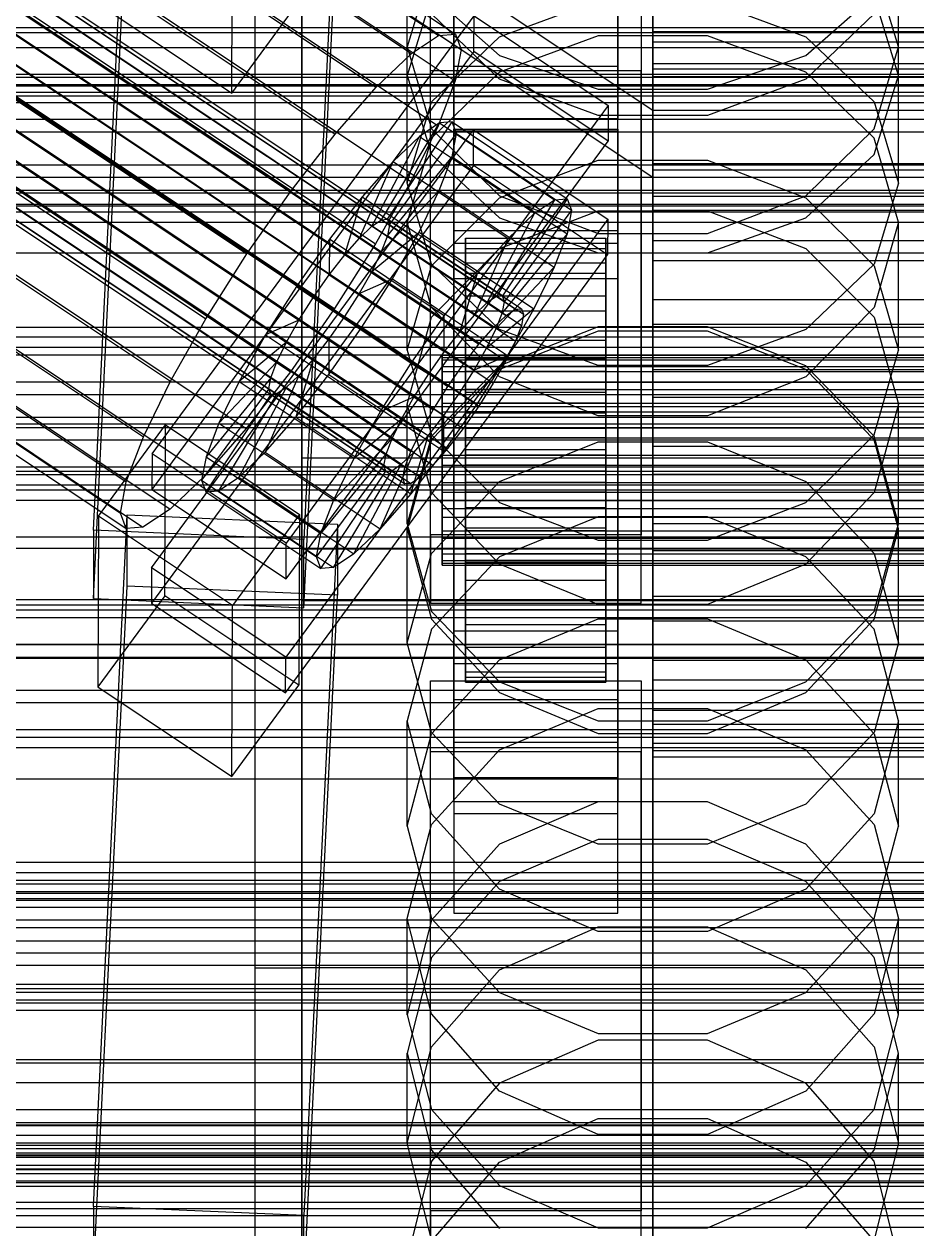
# Model space of a CAD drawing. Header units: millimetres. Extents: x -1970 to 59977, y -65068 to 6837.
# Drawn here: x -183.8 to -107.5, y -34122.2 to -34019.3 of the extents above; entities that cross this region are included whole.
import ezdxf

# ---------------------------------------------------------------- set-up
doc = ezdxf.new("R2010")
doc.units = ezdxf.units.MM
for name, color, linetype, lineweight in [('COTAS_O', 1, 'Continuous', 0), ('frontal_briquetadora', 7, 'Continuous', 0), ('frontal_C01', 7, 'Continuous', 0), ('frontal_C02', 7, 'Continuous', 0), ('frontal_C03', 7, 'Continuous', 0), ('frontal_mezcladora', 7, 'Continuous', 0), ('frontal_secador', 7, 'Continuous', 0)]:
    doc.layers.add(name, color=color, linetype=linetype, lineweight=lineweight)
doc.dimstyles.new('R19_100', dxfattribs={"dimtxt": 250, "dimasz": 150, "dimexe": 150, "dimexo": 80, "dimgap": 100, "dimtad": 1, "dimtih": 1, "dimtoh": 1, "dimdsep": 46, "dimcen": 0.09, "dimadec": 0, "dimazin": 0, "dimtfac": 1, "dimtdec": 4, "dimtofl": 0, "dimtmove": 0, "dimatfit": 3, "dimfxl": 1, "dimtolj": 1, "dimtzin": 0, "dimarcsym": 0})

# ---------------------------------------------------------------- blocks, each defined once
blk = doc.blocks.new('*D39')
at = {"layer": 'COTAS_O', "color": 0, "lineweight": -2, "transparency": 16777216}
for p, q in [((-1725, -34320), (-1725, -33550)), ((1725, -34320), (1725, -33550)), ((-1575, -33700), (1575, -33700))]:
    blk.add_line(p, q, dxfattribs=at)
at = {"layer": 'COTAS_O', "color": 0, "transparency": 16777216}
for points in [[(-1575, -33675), (-1575, -33725), (-1725, -33700)], [(1575, -33675), (1575, -33725), (1725, -33700)]]:
    blk.add_solid(points, dxfattribs=at)
at = {"layer": 'Defpoints', "color": 0, "transparency": 16777216}
for p in [(1725, -33700), (-1725, -34400), (1725, -34400)]:
    blk.add_point(p, dxfattribs=at)
blk = doc.blocks.new('*D42')
at = {"layer": 'COTAS_O', "color": 0, "lineweight": -2, "transparency": 16777216}
for p, q in [((-570, -33700), (200, -33700)), ((50, -34750), (50, -33850)), ((-570, -34900), (200, -34900))]:
    blk.add_line(p, q, dxfattribs=at)
at = {"layer": 'COTAS_O', "color": 0, "transparency": 16777216}
for points in [[(25, -33850), (75, -33850), (50, -33700)], [(25, -34750), (75, -34750), (50, -34900)]]:
    blk.add_solid(points, dxfattribs=at)
at = {"layer": 'Defpoints', "color": 0, "transparency": 16777216}
for p in [(-650, -33700), (50, -33700), (-650, -34900)]:
    blk.add_point(p, dxfattribs=at)
blk = doc.blocks.new('*D43')
at = {"layer": 'COTAS_O', "color": 0, "lineweight": -2, "transparency": 16777216}
for p, q in [((-650, -34820), (-650, -34050)), ((650, -34820), (650, -34050)), ((-500, -34200), (500, -34200))]:
    blk.add_line(p, q, dxfattribs=at)
at = {"layer": 'COTAS_O', "color": 0, "transparency": 16777216}
for points in [[(-500, -34175), (-500, -34225), (-650, -34200)], [(500, -34175), (500, -34225), (650, -34200)]]:
    blk.add_solid(points, dxfattribs=at)
at = {"layer": 'Defpoints', "color": 0, "transparency": 16777216}
for p in [(650, -34200), (-650, -34900), (650, -34900)]:
    blk.add_point(p, dxfattribs=at)

msp = doc.modelspace()

# ---------------------------------------------------------------- linework, layer by layer
at = {"layer": 'frontal_briquetadora'}
for p, q in [((-164, -34100), (-164, -33920)), ((-160, -34100), (-160, -33920)), ((-160, -34019.499), (-160, -34004.753)), ((-160, -34019.971), (-160, -34005.203)), ((-160, -34020.835), (-160, -34011.808)), ((-151, -34023.669), (-151, -34011.581)), ((-109, -34023.669), (-109, -34011.581)), ((-160, -34013.498), (-160, -34023.957)), ((-148.92, -34014.352), (-151, -34021.231)), ((-109, -34021.231), (-111.08, -34014.351)), ((-148.92, -34016.918), (-151, -34023.669)), ((-148.92, -34016.808), (-143.093, -34021.975)), ((-143.093, -34020.357), (-134.673, -34017.265)), ((-125.327, -34017.265), (-116.907, -34020.357)), ((-116.907, -34021.975), (-111.08, -34016.808)), ((-109, -34023.669), (-111.08, -34016.918)), ((-160, -34028.189), (-160, -34018.435)), ((-143.094, -34023.977), (-148.92, -34018.404)), ((-111.08, -34018.404), (-116.906, -34023.977)), ((-160, -34019.028), (-160, -34034.411)), ((-160, -34034.901), (-160, -34019.499)), ((-160, -34035.393), (-160, -34019.971)), ((-148.92, -34025.929), (-143.093, -34020.357)), ((-134.674, -34020.296), (-143.094, -34023.397)), ((-125.326, -34020.296), (-134.674, -34020.296)), ((-116.906, -34023.397), (-125.326, -34020.296)), ((-116.907, -34020.357), (-111.08, -34025.929)), ((-160, -34034.938), (-160, -34020.835)), ((-160, -34023.989), (-160, -34021.413)), ((-160, -34021.413), (-160, -34025.679)), ((-151, -34032.877), (-151, -34021.231)), ((-151, -34021.231), (-148.92, -34028.248)), ((-111.08, -34028.248), (-109, -34021.231)), ((-109, -34032.877), (-109, -34021.231)), ((-143.093, -34021.975), (-134.673, -34024.842)), ((-125.327, -34024.842), (-116.907, -34021.975)), ((-151, -34023.669), (-148.92, -34030.42)), ((-143.094, -34023.397), (-148.92, -34029.048)), ((-111.08, -34029.048), (-116.906, -34023.397)), ((-111.08, -34030.42), (-109, -34023.669)), ((-160, -34023.957), (-160, -34039.018)), ((-160, -34033.016), (-160, -34023.989)), ((-134.674, -34027.11), (-143.094, -34023.977)), ((-116.906, -34023.977), (-125.326, -34027.11)), ((-160, -34025.679), (-160, -34036.139)), ((-134.673, -34024.842), (-125.327, -34024.842)), ((-151, -34032.877), (-148.92, -34025.929)), ((-111.08, -34025.929), (-109, -34032.877)), ((-125.326, -34027.11), (-134.674, -34027.11)), ((-160, -34042.788), (-160, -34028.189)), ((-148.92, -34028.248), (-143.094, -34033.973)), ((-116.906, -34033.973), (-111.08, -34028.248)), ((-148.92, -34029.048), (-151, -34036.213)), ((-109, -34036.213), (-111.08, -34029.048)), ((-148.92, -34030.42), (-143.093, -34035.834)), ((-143.093, -34034.145), (-134.673, -34030.928)), ((-134.673, -34030.928), (-125.327, -34030.928)), ((-125.327, -34030.928), (-116.907, -34034.145)), ((-116.907, -34035.834), (-111.08, -34030.42)), ((-148.92, -34039.824), (-151, -34032.877)), ((-109, -34032.877), (-111.08, -34039.824)), ((-160, -34047.119), (-160, -34033.016)), ((-143.094, -34033.973), (-134.674, -34037.189)), ((-125.326, -34037.189), (-116.906, -34033.973)), ((-160, -34034.411), (-160, -34050.411)), ((-160, -34050.92), (-160, -34034.901)), ((-160, -34051.97), (-160, -34034.938)), ((-148.92, -34039.942), (-143.093, -34034.145)), ((-116.907, -34034.145), (-111.08, -34039.942)), ((-160, -34051.43), (-160, -34035.393)), ((-143.094, -34038.466), (-134.674, -34035.24)), ((-143.093, -34035.834), (-134.673, -34038.839)), ((-134.674, -34035.24), (-125.326, -34035.24)), ((-125.327, -34038.839), (-116.907, -34035.834)), ((-125.326, -34035.24), (-116.906, -34038.466)), ((-160, -34036.139), (-160, -34051.199)), ((-148.92, -34043.507), (-151, -34036.213)), ((-151, -34047.171), (-151, -34036.213)), ((-109, -34036.213), (-111.08, -34043.507)), ((-109, -34047.171), (-109, -34036.213)), ((-134.674, -34037.189), (-125.326, -34037.189)), ((-160, -34039.018), (-160, -34056.386)), ((-148.92, -34044.338), (-143.094, -34038.466)), ((-134.673, -34038.839), (-125.327, -34038.839)), ((-116.906, -34038.466), (-111.08, -34044.338)), ((-151, -34047.171), (-148.92, -34039.942)), ((-143.093, -34045.396), (-148.92, -34039.824)), ((-111.08, -34039.824), (-116.907, -34045.396)), ((-111.08, -34039.942), (-109, -34047.171)), ((-160, -34060.009), (-160, -34042.788)), ((-143.094, -34049.448), (-148.92, -34043.507)), ((-111.08, -34043.507), (-116.906, -34049.448)), ((-151, -34051.77), (-148.92, -34044.338)), ((-134.673, -34045.18), (-143.093, -34048.514)), ((-125.327, -34045.18), (-134.673, -34045.18)), ((-116.907, -34048.514), (-125.327, -34045.18)), ((-111.08, -34044.338), (-109, -34051.77)), ((-134.674, -34045.526), (-143.094, -34048.83)), ((-134.673, -34048.488), (-143.093, -34045.396)), ((-125.326, -34045.526), (-134.674, -34045.526)), ((-116.907, -34045.396), (-125.327, -34048.488)), ((-116.906, -34048.83), (-125.326, -34045.526)), ((-160, -34064.151), (-160, -34047.119)), ((-151, -34047.171), (-148.92, -34054.4)), ((-111.08, -34054.4), (-109, -34047.171)), ((-143.093, -34048.514), (-148.92, -34054.522)), ((-143.094, -34048.83), (-148.92, -34054.842)), ((-134.674, -34052.781), (-143.094, -34049.448)), ((-125.327, -34048.488), (-134.673, -34048.488)), ((-116.906, -34049.448), (-125.326, -34052.781)), ((-111.08, -34054.522), (-116.907, -34048.514)), ((-111.08, -34054.842), (-116.906, -34048.83)), ((-160, -34050.411), (-160, -34066.987)), ((-160, -34067.514), (-160, -34050.92)), ((-160, -34051.199), (-160, -34068.567)), ((-160, -34068.041), (-160, -34051.43)), ((-160, -34051.97), (200, -34051.97)), ((-160, -34069.338), (-160, -34051.97)), ((-148.92, -34059.324), (-151, -34051.77)), ((-151, -34062.014), (-151, -34051.77)), ((-109, -34051.77), (-111.08, -34059.324)), ((-109, -34062.014), (-109, -34051.77)), ((-125.326, -34052.781), (-134.674, -34052.781)), ((-148.92, -34054.522), (-151, -34062.014)), ((-148.92, -34054.4), (-143.093, -34060.197)), ((-116.907, -34060.197), (-111.08, -34054.4)), ((-109, -34062.014), (-111.08, -34054.522)), ((-148.92, -34054.842), (-151, -34062.443)), ((-143.093, -34058.398), (-134.673, -34054.99)), ((-134.673, -34054.99), (-125.327, -34054.99)), ((-125.327, -34054.99), (-116.907, -34058.398)), ((-109, -34062.443), (-111.08, -34054.842)), ((-160, -34056.386), (200, -34056.386)), ((-160, -34056.386), (-160, -34073.418)), ((-148.92, -34064.539), (-143.093, -34058.398)), ((-116.907, -34058.398), (-111.08, -34064.539)), ((-143.094, -34065.466), (-148.92, -34059.324)), ((-111.08, -34059.324), (-116.906, -34065.466)), ((-160, -34060.009), (200, -34060.009)), ((-160, -34060.009), (-160, -34077.23)), ((-143.093, -34060.197), (-134.673, -34063.414)), ((-125.327, -34063.414), (-116.907, -34060.197)), ((-134.674, -34061.412), (-143.094, -34064.828)), ((-125.326, -34061.412), (-134.674, -34061.412)), ((-116.906, -34064.828), (-125.326, -34061.412)), ((-151, -34062.014), (-148.92, -34069.506)), ((-151, -34072.197), (-151, -34062.443)), ((-151, -34062.443), (-148.92, -34070.159)), ((-111.08, -34069.506), (-109, -34062.014)), ((-111.08, -34070.159), (-109, -34062.443)), ((-109, -34072.197), (-109, -34062.443)), ((-134.673, -34063.414), (-125.327, -34063.414)), ((-160, -34064.151), (200, -34064.151)), ((-160, -34081.519), (-160, -34064.151)), ((-151, -34072.197), (-148.92, -34064.539)), ((-143.094, -34064.828), (-148.92, -34071.036)), ((-111.08, -34071.036), (-116.906, -34064.828)), ((-111.08, -34064.539), (-109, -34072.197)), ((-134.674, -34068.909), (-143.094, -34065.466)), ((-116.906, -34065.466), (-125.326, -34068.909)), ((-160, -34066.987), (-160, -34084.097)), ((-160, -34084.64), (-160, -34067.514)), ((-160, -34085.184), (-160, -34068.041)), ((-160, -34068.567), (200, -34068.567)), ((-160, -34068.567), (-160, -34085.599)), ((-125.326, -34068.909), (-134.674, -34068.909)), ((-160, -34084.398), (-160, -34069.338)), ((-148.92, -34069.506), (-143.093, -34075.515)), ((-116.907, -34075.515), (-111.08, -34069.506)), ((-148.92, -34071.036), (-151, -34078.875)), ((-148.92, -34070.159), (-143.094, -34076.428)), ((-143.093, -34073.656), (-134.673, -34070.144)), ((-134.673, -34070.144), (-125.327, -34070.144)), ((-125.327, -34070.144), (-116.907, -34073.656)), ((-116.906, -34076.428), (-111.08, -34070.159)), ((-109, -34078.875), (-111.08, -34071.036)), ((-148.92, -34079.855), (-151, -34072.197)), ((-109, -34072.197), (-111.08, -34079.855)), ((-160, -34073.418), (-160, -34087.52)), ((-148.92, -34079.984), (-143.093, -34073.656)), ((-116.907, -34073.656), (-111.08, -34079.984)), ((-143.093, -34075.515), (-134.673, -34078.849)), ((-125.327, -34078.849), (-116.907, -34075.515)), ((-160, -34077.23), (-160, -34091.829)), ((-143.094, -34076.428), (-134.674, -34079.94)), ((-125.326, -34079.94), (-116.906, -34076.428)), ((-143.094, -34081.332), (-134.674, -34077.812)), ((-134.674, -34077.812), (-125.326, -34077.812)), ((-125.326, -34077.812), (-116.906, -34081.332)), ((-148.92, -34086.819), (-151, -34078.875)), ((-151, -34087.875), (-151, -34078.875)), ((-134.673, -34078.849), (-125.327, -34078.849)), ((-109, -34078.875), (-111.08, -34086.82)), ((-109, -34087.875), (-109, -34078.875)), ((-151, -34087.875), (-148.92, -34079.984)), ((-143.093, -34085.996), (-148.92, -34079.855)), ((-134.674, -34079.94), (-125.326, -34079.94)), ((-111.08, -34079.855), (-116.907, -34085.996)), ((-111.08, -34079.984), (-109, -34087.875)), ((-148.92, -34087.722), (-143.094, -34081.332)), ((-116.906, -34081.332), (-111.08, -34087.722)), ((-160, -34096.579), (-160, -34081.519)), ((-160, -34084.097), (-160, -34101.698)), ((-160, -34094.857), (-160, -34084.398)), ((-160, -34102.255), (-160, -34084.64)), ((-160, -34102.813), (-160, -34085.184)), ((-160, -34085.599), (-160, -34099.701)), ((-134.673, -34085.792), (-143.093, -34089.399)), ((-134.673, -34089.404), (-143.093, -34085.996)), ((-125.327, -34085.792), (-134.673, -34085.792)), ((-116.907, -34089.399), (-125.327, -34085.792)), ((-116.907, -34085.996), (-125.327, -34089.404)), ((-160, -34087.52), (-160, -34096.547)), ((-143.094, -34093.266), (-148.92, -34086.819)), ((-111.08, -34086.82), (-116.906, -34093.266)), ((-151, -34095.779), (-148.92, -34087.722)), ((-151, -34087.875), (-148.92, -34095.766)), ((-111.08, -34087.722), (-109, -34095.779)), ((-111.08, -34095.766), (-109, -34087.875)), ((-143.093, -34089.399), (-148.92, -34095.899)), ((-134.674, -34089.012), (-143.094, -34092.596)), ((-125.326, -34089.012), (-134.674, -34089.012)), ((-125.327, -34089.404), (-134.673, -34089.404)), ((-116.906, -34092.596), (-125.326, -34089.012)), ((-111.08, -34095.899), (-116.907, -34089.399)), ((-160, -34091.829), (-160, -34101.584)), ((-143.094, -34092.596), (-148.92, -34099.099)), ((-111.08, -34099.099), (-116.906, -34092.596)), ((-134.674, -34096.873), (-143.094, -34093.266)), ((-116.906, -34093.266), (-125.326, -34096.873)), ((-160, -34099.123), (-160, -34094.857)), ((-148.92, -34103.933), (-151, -34095.779)), ((-151, -34104.004), (-151, -34095.779)), ((-148.92, -34095.766), (-143.093, -34102.094)), ((-116.907, -34102.094), (-111.08, -34095.766)), ((-109, -34095.779), (-111.08, -34103.933)), ((-109, -34104.004), (-109, -34095.779)), ((-160, -34096.547), (-160, -34099.123)), ((-160, -34107.038), (-160, -34096.579)), ((-148.92, -34095.899), (-151, -34104.004)), ((-143.093, -34100.145), (-134.673, -34096.48)), ((-134.673, -34096.48), (-125.327, -34096.48)), ((-125.327, -34096.48), (-116.907, -34100.145)), ((-109, -34104.004), (-111.08, -34095.899)), ((-125.326, -34096.873), (-134.674, -34096.873)), ((-160, -34099.701), (-160, -34108.728)), ((-148.92, -34099.099), (-151, -34107.292)), ((-109, -34107.292), (-111.08, -34099.099)), ((-164, -34100), (-160, -34100)), ((-164, -34275), (-164, -34100)), ((200, -34100), (-160, -34100)), ((-160, -34275), (-160, -34100)), ((-148.92, -34106.751), (-143.093, -34100.145)), ((-116.907, -34100.145), (-111.08, -34106.751)), ((-160, -34101.584), (-160, -34105.009)), ((-160, -34101.698), (-160, -34119.743)), ((-160, -34120.314), (-160, -34102.255)), ((-160, -34120.885), (-160, -34102.813)), ((-143.093, -34102.094), (-134.673, -34105.606)), ((-125.327, -34105.606), (-116.907, -34102.094)), ((-151, -34104.004), (-148.92, -34112.109)), ((-143.094, -34110.541), (-148.92, -34103.933)), ((-111.08, -34103.933), (-116.906, -34110.541)), ((-111.08, -34112.109), (-109, -34104.004)), ((-134.673, -34105.606), (-125.327, -34105.606)), ((-160, -34111.304), (-160, -34107.038)), ((-151, -34114.988), (-148.92, -34106.751)), ((-134.674, -34106.182), (-143.094, -34109.855)), ((-125.326, -34106.182), (-134.674, -34106.182)), ((-116.906, -34109.855), (-125.326, -34106.182)), ((-111.08, -34106.751), (-109, -34114.988)), ((-151, -34114.988), (-151, -34107.292)), ((-151, -34107.292), (-148.92, -34115.574)), ((-111.08, -34115.574), (-109, -34107.292)), ((-109, -34114.988), (-109, -34107.292)), ((-160, -34108.728), (-160, -34111.304)), ((-143.094, -34109.855), (-148.92, -34116.514)), ((-111.08, -34116.514), (-116.906, -34109.855)), ((-134.674, -34114.235), (-143.094, -34110.541)), ((-116.906, -34110.541), (-125.326, -34114.235)), ((-148.92, -34112.109), (-143.093, -34118.608)), ((-116.907, -34118.608), (-111.08, -34112.109)), ((-143.093, -34116.612), (-134.673, -34112.866)), ((-134.673, -34112.866), (-125.327, -34112.866)), ((-125.327, -34112.866), (-116.907, -34116.612)), ((-125.326, -34114.235), (-134.674, -34114.235)), ((-148.92, -34123.224), (-151, -34114.988)), ((-109, -34114.988), (-111.08, -34123.224)), ((-148.92, -34115.574), (-143.094, -34122.28)), ((-116.906, -34122.28), (-111.08, -34115.574)), ((-148.92, -34116.514), (-151, -34124.892)), ((-148.92, -34123.363), (-143.093, -34116.612)), ((-116.907, -34116.612), (-111.08, -34123.363)), ((-109, -34124.892), (-111.08, -34116.514)), ((-143.093, -34118.608), (-134.673, -34122.215)), ((-125.327, -34122.215), (-116.907, -34118.608)), ((-160, -34119.743), (-160, -34138.187)), ((-160, -34138.77), (-160, -34120.314)), ((-160, -34139.352), (-160, -34120.885)), ((-134.673, -34122.215), (-125.327, -34122.215))]:
    msp.add_line(p, q, dxfattribs=at)
at = {"layer": 'frontal_C01'}
for p, q in [((-130, -34026.66), (-130, -33729.964)), ((-130, -33735.682), (-130, -34032.379)), ((-332.629, -33897.252), (-148.32, -34020.251)), ((-331.181, -33897.138), (-146.872, -34020.136)), ((-334.938, -33898.8), (-150.629, -34021.798)), ((-330.692, -33898.463), (-146.383, -34021.462)), ((-355.53, -33900.988), (-141.731, -34043.666)), ((-355.017, -33900.947), (-141.218, -34043.625)), ((-331.197, -33901.14), (-146.887, -34024.138)), ((-356.348, -33901.536), (-142.549, -34044.214)), ((-354.844, -33901.417), (-141.045, -34044.095)), ((-337.95, -33901.675), (-153.641, -34024.673)), ((-357.415, -33902.555), (-143.617, -34045.233)), ((-355.022, -33902.365), (-141.224, -34045.043)), ((-358.659, -33903.974), (-144.861, -34046.652)), ((-355.541, -33903.727), (-141.742, -34046.405)), ((-332.659, -33904.984), (-148.35, -34027.982)), ((-146.196, -34048.376), (-359.995, -33905.698)), ((-356.363, -33905.41), (-142.565, -34048.088)), ((-341.461, -33905.681), (-157.152, -34028.68)), ((-357.434, -33907.3), (-143.635, -34049.977)), ((-361.332, -33907.609), (-147.533, -34050.286)), ((-358.68, -33909.267), (-144.881, -34051.944)), ((-362.578, -33909.576), (-148.779, -34052.253)), ((-334.981, -33909.734), (-150.672, -34032.732)), ((-363.648, -33911.465), (-149.85, -34054.143)), ((-360.017, -33911.177), (-146.218, -34053.855)), ((-160.922, -34033.544), (-345.231, -33910.546)), ((-364.471, -33913.148), (-150.672, -34055.826)), ((-361.352, -33912.901), (-147.554, -34055.579)), ((-364.989, -33914.51), (-151.191, -34057.188)), ((-362.596, -33914.32), (-148.798, -34056.998)), ((-365.168, -33915.458), (-151.369, -34058.136)), ((-363.664, -33915.339), (-149.865, -34058.017)), ((-338.003, -33915.066), (-153.694, -34038.064)), ((-364.995, -33915.928), (-151.196, -34058.606)), ((-364.482, -33915.887), (-150.683, -34058.565)), ((-349.002, -33915.938), (-164.693, -34038.936)), ((-341.52, -33920.617), (-157.211, -34043.615)), ((-352.519, -33921.489), (-168.21, -34044.487)), ((-355.541, -33926.821), (-171.232, -34049.819)), ((-345.291, -33926.009), (-160.982, -34049.007)), ((-349.061, -33930.873), (-164.752, -34053.872)), ((-357.863, -33931.571), (-173.554, -34054.569)), ((-352.572, -33934.88), (-168.263, -34057.878)), ((-359.326, -33935.415), (-175.016, -34058.413)), ((-359.83, -33938.091), (-175.521, -34061.09)), ((-355.584, -33937.755), (-171.275, -34060.753)), ((-357.893, -33939.302), (-173.584, -34062.301)), ((-359.341, -33939.417), (-175.032, -34062.415)), ((-130, -34026.66), (-228.298, -33961.061)), ((-228.298, -33966.78), (-130, -34032.379)), ((-172.809, -34056.026), (-145.277, -34018.582)), ((-145.289, -34021.626), (-145.277, -34018.582)), ((-145.277, -34018.582), (-133.809, -34026.235)), ((430, -34019.596), (-430, -34019.596)), ((-150.629, -34021.798), (-148.32, -34020.251)), ((-148.32, -34020.251), (-146.872, -34020.136)), ((-146.872, -34020.136), (-146.383, -34021.462)), ((-145.289, -34021.626), (-172.821, -34059.069)), ((-146.383, -34021.462), (-146.887, -34024.138)), ((-133.821, -34029.279), (-145.289, -34021.626)), ((-153.641, -34024.673), (-150.629, -34021.798)), ((430, -34024.596), (-430, -34024.596)), ((-157.152, -34028.68), (-153.641, -34024.673)), ((-146.887, -34024.138), (-148.35, -34027.982)), ((-133.809, -34026.235), (-161.341, -34063.679)), ((-133.809, -34026.235), (-133.821, -34029.279)), ((-130, -34323.357), (-130, -34026.66)), ((0, -34026.66), (-130, -34026.66)), ((-153.199, -34036.012), (-148.226, -34027.735)), ((-152.686, -34035.972), (-147.143, -34027.649)), ((-148.226, -34027.735), (-149.953, -34028.893)), ((-147.143, -34027.649), (-148.226, -34027.735)), ((-148.226, -34027.735), (-138.396, -34034.295)), ((-147.143, -34027.649), (-137.313, -34034.209)), ((-146.777, -34028.641), (-147.143, -34027.649)), ((-172.847, -34065.766), (-145.315, -34028.322)), ((-160.922, -34033.544), (-157.152, -34028.68)), ((-152.513, -34036.442), (-146.777, -34028.641)), ((-148.35, -34027.982), (-150.672, -34032.732)), ((-147.155, -34030.643), (-146.777, -34028.641)), ((-147, -34031.317), (-147, -34028.273)), ((-147, -34028.273), (-133, -34028.273)), ((-147, -34073.995), (-147, -34028.273)), ((-146.777, -34028.641), (-136.948, -34035.201)), ((-145.327, -34031.366), (-145.315, -34028.322)), ((-145.315, -34028.322), (-133.847, -34035.975)), ((-133, -34028.273), (-133, -34031.317)), ((-133, -34028.273), (-133, -34073.995)), ((-161.353, -34066.723), (-133.821, -34029.279)), ((-154.017, -34036.561), (-149.953, -34028.893)), ((-149.953, -34028.893), (-152.207, -34031.043)), ((-149.953, -34028.893), (-140.123, -34035.452)), ((-152.692, -34037.39), (-147.155, -34030.643)), ((-148.249, -34033.518), (-147.155, -34030.643)), ((-147.155, -34030.643), (-137.325, -34037.202)), ((-145.327, -34031.366), (-172.859, -34068.809)), ((-155.085, -34037.579), (-152.207, -34031.043)), ((-152.207, -34031.043), (-154.833, -34034.04)), ((-152.207, -34031.043), (-142.377, -34037.603)), ((-133, -34031.317), (-147, -34031.317)), ((-147, -34031.317), (-147, -34077.039)), ((-133.859, -34039.019), (-145.327, -34031.366)), ((-133, -34077.039), (-133, -34031.317)), ((-130, -34032.379), (-130, -34031.202)), ((-130, -34031.202), (-130, -34031.755)), ((-130, -34031.202), (130, -34031.202)), ((-130, -34031.755), (-130, -34033.998)), ((-130, -34031.755), (130, -34031.755)), ((-150.672, -34032.732), (-153.694, -34038.064)), ((-130, -34032.379), (-130, -34329.075)), ((-130, -34032.379), (0, -34032.379)), ((-130, -34035.204), (-130, -34032.379)), ((-130, -34032.379), (130, -34032.379)), ((-164.693, -34038.936), (-160.922, -34033.544)), ((-153.21, -34038.752), (-148.249, -34033.518)), ((-149.985, -34037.071), (-148.249, -34033.518)), ((-148.249, -34033.518), (-138.419, -34040.078)), ((-130, -34033.998), (-130, -34037.781)), ((-130, -34033.998), (130, -34033.998)), ((-154.833, -34034.04), (-157.653, -34037.679)), ((-156.329, -34038.999), (-154.833, -34034.04)), ((-154.833, -34034.04), (-145.003, -34040.6)), ((-138.396, -34034.295), (-143.369, -34042.572)), ((-137.313, -34034.209), (-142.856, -34042.532)), ((-140.123, -34035.452), (-138.396, -34034.295)), ((-138.396, -34034.295), (-137.313, -34034.209)), ((-137.313, -34034.209), (-136.948, -34035.201)), ((-133.847, -34035.975), (-161.379, -34073.419)), ((-154.017, -34036.561), (-153.199, -34036.012)), ((-153.199, -34036.012), (-152.686, -34035.972)), ((-143.369, -34042.572), (-153.199, -34036.012)), ((-142.856, -34042.532), (-152.686, -34035.972)), ((-152.686, -34035.972), (-152.513, -34036.442)), ((-140.123, -34035.452), (-144.188, -34043.121)), ((-136.948, -34035.201), (-142.683, -34043.001)), ((-142.377, -34037.603), (-140.123, -34035.452)), ((-136.948, -34035.201), (-137.325, -34037.202)), ((-133.847, -34035.975), (-133.859, -34039.019)), ((-130, -34039.486), (-130, -34035.204)), ((-130, -34035.204), (130, -34035.204)), ((-155.085, -34037.579), (-154.017, -34036.561)), ((-154.033, -34040.435), (-149.985, -34037.071)), ((-144.188, -34043.121), (-154.017, -34036.561)), ((-152.513, -34036.442), (-152.692, -34037.39)), ((-142.683, -34043.001), (-152.513, -34036.442)), ((-152.246, -34041.06), (-149.985, -34037.071)), ((-149.985, -34037.071), (-140.156, -34043.631)), ((-157.653, -34037.679), (-160.474, -34041.712)), ((-157.653, -34037.679), (-157.665, -34040.723)), ((-147.823, -34044.239), (-157.653, -34037.679)), ((-153.694, -34038.064), (-157.211, -34043.615)), ((-156.329, -34038.999), (-155.085, -34037.579)), ((-145.255, -34044.139), (-155.085, -34037.579)), ((-152.692, -34037.39), (-153.21, -34038.752)), ((-142.862, -34043.95), (-152.692, -34037.39)), ((-147, -34041.057), (-147, -34038.013)), ((-147, -34038.013), (-133, -34038.013)), ((-147, -34083.736), (-147, -34038.013)), ((-146, -34047.584), (-146, -34037.595)), ((-146, -34037.595), (-146, -34038.008)), ((-146, -34037.595), (-134, -34037.595)), ((-146, -34038.475), (-146, -34037.595)), ((-146, -34047.779), (-146, -34038.008)), ((-146, -34038.008), (-146, -34039.687)), ((-146, -34038.008), (-134, -34038.008)), ((-142.377, -34037.603), (-145.255, -34044.139)), ((-145.003, -34040.6), (-142.377, -34037.603)), ((-137.325, -34037.202), (-142.862, -34043.95)), ((-137.325, -34037.202), (-138.419, -34040.078)), ((-134, -34038.008), (-134, -34037.595)), ((-134, -34037.595), (-134, -34047.584)), ((-134, -34037.595), (-134, -34038.475)), ((-134, -34039.687), (-134, -34038.008)), ((-134, -34038.008), (-134, -34047.779)), ((-133, -34038.013), (-133, -34041.057)), ((-133, -34038.013), (-133, -34083.736)), ((-130, -34037.781), (-130, -34042.844)), ((-130, -34037.781), (130, -34037.781)), ((-168.21, -34044.487), (-164.693, -34038.936)), ((-161.391, -34076.463), (-133.859, -34039.019)), ((-157.665, -34040.723), (-156.329, -34038.999)), ((-146.499, -34045.559), (-156.329, -34038.999)), ((-153.21, -34038.752), (-154.033, -34040.435)), ((-143.38, -34045.312), (-153.21, -34038.752)), ((-146, -34048.001), (-146, -34038.475)), ((-146, -34038.475), (-134, -34038.475)), ((-146, -34040.589), (-146, -34038.475)), ((-134, -34038.475), (-134, -34048.001)), ((-134, -34038.475), (-134, -34040.589)), ((-146, -34048.575), (-146, -34039.687)), ((-146, -34039.687), (-146, -34042.516)), ((-146, -34039.687), (-134, -34039.687)), ((-138.419, -34040.078), (-143.38, -34045.312)), ((-138.419, -34040.078), (-140.156, -34043.631)), ((-134, -34042.516), (-134, -34039.687)), ((-134, -34039.687), (-134, -34048.575)), ((-130, -34044.932), (-130, -34039.486)), ((-130, -34039.486), (130, -34039.486)), ((-159.001, -34042.633), (-157.665, -34040.723)), ((-157.665, -34040.723), (-147.835, -34047.283)), ((-154.033, -34040.435), (-155.103, -34042.324)), ((-155.103, -34042.324), (-152.246, -34041.06)), ((-154.877, -34045.212), (-152.246, -34041.06)), ((-144.203, -34046.995), (-154.033, -34040.435)), ((-152.246, -34041.06), (-142.416, -34047.62)), ((-147.823, -34044.239), (-145.003, -34040.6)), ((-133, -34041.057), (-147, -34041.057)), ((-147, -34041.057), (-147, -34086.779)), ((-145.003, -34040.6), (-146.499, -34045.559)), ((-146, -34049.002), (-146, -34040.589)), ((-146, -34040.589), (-134, -34040.589)), ((-146, -34043.791), (-146, -34040.589)), ((-134, -34040.589), (-134, -34049.002)), ((-134, -34040.589), (-134, -34043.791)), ((-133, -34086.779), (-133, -34041.057)), ((-160.474, -34041.712), (-163.105, -34045.865)), ((-159.001, -34042.633), (-160.474, -34041.712)), ((-160.474, -34041.712), (-150.644, -34048.272)), ((-160.247, -34044.6), (-159.001, -34042.633)), ((-149.171, -34049.193), (-159.001, -34042.633)), ((-155.103, -34042.324), (-156.35, -34044.291)), ((-145.274, -34048.884), (-155.103, -34042.324)), ((-146, -34049.915), (-146, -34042.516)), ((-146, -34042.516), (-146, -34046.303)), ((-146, -34042.516), (-134, -34042.516)), ((-144.188, -34043.121), (-145.255, -34044.139)), ((-143.369, -34042.572), (-144.188, -34043.121)), ((-142.856, -34042.532), (-143.369, -34042.572)), ((-142.862, -34043.95), (-142.683, -34043.001)), ((-142.683, -34043.001), (-142.856, -34042.532)), ((-134, -34046.303), (-134, -34042.516)), ((-134, -34042.516), (-134, -34049.915)), ((-130, -34042.844), (-130, -34048.842)), ((-130, -34042.844), (130, -34042.844)), ((-157.211, -34043.615), (-160.982, -34049.007)), ((-156.35, -34044.291), (-157.686, -34046.202)), ((-156.35, -34044.291), (-154.877, -34045.212)), ((-146.52, -34050.851), (-156.35, -34044.291)), ((-150.644, -34048.272), (-147.823, -34044.239)), ((-147.835, -34047.283), (-147.823, -34044.239)), ((-145.255, -34044.139), (-146.499, -34045.559)), ((-146, -34050.519), (-146, -34043.791)), ((-146, -34043.791), (-134, -34043.791)), ((-146, -34047.865), (-146, -34043.791)), ((-140.156, -34043.631), (-144.203, -34046.995)), ((-143.617, -34045.233), (-142.549, -34044.214)), ((-143.38, -34045.312), (-142.862, -34043.95)), ((-142.549, -34044.214), (-141.731, -34043.666)), ((-140.156, -34043.631), (-142.416, -34047.62)), ((-141.731, -34043.666), (-141.218, -34043.625)), ((-141.045, -34044.095), (-141.224, -34045.043)), ((-141.218, -34043.625), (-141.045, -34044.095)), ((-134, -34043.791), (-134, -34050.519)), ((-134, -34043.791), (-134, -34047.865)), ((-171.232, -34049.819), (-168.21, -34044.487)), ((-160.247, -34044.6), (-163.105, -34045.865)), ((-161.318, -34046.49), (-160.247, -34044.6)), ((-150.417, -34051.16), (-160.247, -34044.6)), ((-157.698, -34049.245), (-154.877, -34045.212)), ((-154.877, -34045.212), (-145.047, -34051.772)), ((-144.861, -34046.652), (-143.617, -34045.233)), ((-144.203, -34046.995), (-143.38, -34045.312)), ((-141.224, -34045.043), (-141.742, -34046.405)), ((-130, -34051.172), (-130, -34044.932)), ((-130, -34044.932), (130, -34044.932)), ((-163.105, -34045.865), (-165.365, -34049.853)), ((-163.105, -34045.865), (-153.275, -34052.424)), ((-157.686, -34046.202), (-159.022, -34047.925)), ((-157.686, -34046.202), (-157.698, -34049.245)), ((-147.856, -34052.761), (-157.686, -34046.202)), ((-146.499, -34045.559), (-147.835, -34047.283)), ((-146, -34051.709), (-146, -34046.303)), ((-146, -34046.303), (-146, -34050.79)), ((-146, -34046.303), (-134, -34046.303)), ((-134, -34050.79), (-134, -34046.303)), ((-134, -34046.303), (-134, -34051.709)), ((-161.318, -34046.49), (-165.365, -34049.853)), ((-162.14, -34048.173), (-161.318, -34046.49)), ((-151.488, -34053.049), (-161.318, -34046.49)), ((-147.835, -34047.283), (-149.171, -34049.193)), ((-146.196, -34048.376), (-144.861, -34046.652)), ((-145.274, -34048.884), (-144.203, -34046.995)), ((-141.742, -34046.405), (-142.565, -34048.088)), ((-162.14, -34048.173), (-167.102, -34053.406)), ((-162.659, -34049.535), (-162.14, -34048.173)), ((-152.311, -34054.733), (-162.14, -34048.173)), ((-159.022, -34047.925), (-160.518, -34052.884)), ((-159.022, -34047.925), (-160.266, -34049.345)), ((-149.192, -34054.485), (-159.022, -34047.925)), ((-153.275, -34052.424), (-150.644, -34048.272)), ((-150.644, -34048.272), (-149.171, -34049.193)), ((-148, -34048.001), (-148, -34047.584)), ((-148, -34047.584), (-148, -34047.779)), ((-148, -34047.584), (148, -34047.584)), ((-148, -34047.779), (-148, -34048.575)), ((-148, -34047.779), (148, -34047.779)), ((-148, -34049.002), (-148, -34048.001)), ((-148, -34048.001), (148, -34048.001)), ((-147.533, -34050.286), (-146.196, -34048.376)), ((-146, -34047.779), (-146, -34047.584)), ((-134, -34047.584), (-146, -34047.584)), ((-146, -34047.584), (-146, -34048.001)), ((-146, -34048.575), (-146, -34047.779)), ((-134, -34047.779), (-146, -34047.779)), ((-146, -34052.449), (-146, -34047.865)), ((-146, -34047.865), (-134, -34047.865)), ((-146, -34052.533), (-146, -34047.865)), ((-134, -34048.001), (-146, -34048.001)), ((-146, -34048.001), (-146, -34049.002)), ((-142.416, -34047.62), (-145.274, -34048.884)), ((-142.416, -34047.62), (-145.047, -34051.772)), ((-142.565, -34048.088), (-143.635, -34049.977)), ((-134, -34047.584), (-134, -34047.779)), ((-134, -34048.001), (-134, -34047.584)), ((-134, -34047.779), (-134, -34048.575)), ((-134, -34047.865), (-134, -34052.449)), ((-134, -34047.865), (-134, -34052.533)), ((-134, -34049.002), (-134, -34048.001)), ((-160.982, -34049.007), (-164.752, -34053.872)), ((-160.266, -34049.345), (-163.144, -34055.881)), ((-160.266, -34049.345), (-161.333, -34050.364)), ((-160.518, -34052.884), (-157.698, -34049.245)), ((-150.436, -34055.905), (-160.266, -34049.345)), ((-157.698, -34049.245), (-147.868, -34055.805)), ((-149.171, -34049.193), (-150.417, -34051.16)), ((-148, -34048.575), (-148, -34049.915)), ((-148, -34048.575), (148, -34048.575)), ((-148, -34050.519), (-148, -34049.002)), ((-148, -34049.002), (148, -34049.002)), ((-146.52, -34050.851), (-145.274, -34048.884)), ((-146, -34049.915), (-146, -34048.575)), ((-134, -34048.575), (-146, -34048.575)), ((-134, -34049.002), (-146, -34049.002)), ((-146, -34049.002), (-146, -34050.519)), ((-134, -34048.575), (-134, -34049.915)), ((-134, -34050.519), (-134, -34049.002)), ((-130, -34048.842), (-130, -34055.368)), ((130, -34048.842), (-130, -34048.842)), ((-173.554, -34054.569), (-171.232, -34049.819)), ((-162.837, -34050.483), (-168.573, -34058.284)), ((-162.659, -34049.535), (-168.196, -34056.282)), ((-165.365, -34049.853), (-167.102, -34053.406)), ((-161.333, -34050.364), (-165.397, -34058.032)), ((-165.365, -34049.853), (-155.535, -34056.413)), ((-162.837, -34050.483), (-162.659, -34049.535)), ((-162.664, -34050.953), (-162.837, -34050.483)), ((-153.008, -34057.043), (-162.837, -34050.483)), ((-152.829, -34056.095), (-162.659, -34049.535)), ((-161.333, -34050.364), (-162.151, -34050.912)), ((-151.503, -34056.924), (-161.333, -34050.364)), ((-148.779, -34052.253), (-147.533, -34050.286)), ((-148, -34049.915), (-148, -34051.709)), ((-148, -34049.915), (148, -34049.915)), ((-146, -34051.709), (-146, -34049.915)), ((-134, -34049.915), (-146, -34049.915)), ((-143.635, -34049.977), (-144.881, -34051.944)), ((-134, -34049.915), (-134, -34051.709)), ((-162.664, -34050.953), (-168.208, -34059.275)), ((-162.151, -34050.912), (-167.125, -34059.19)), ((-162.151, -34050.912), (-162.664, -34050.953)), ((-152.835, -34057.513), (-162.664, -34050.953)), ((-152.321, -34057.472), (-162.151, -34050.912)), ((-153.275, -34052.424), (-150.417, -34051.16)), ((-150.417, -34051.16), (-151.488, -34053.049)), ((-148, -34052.449), (-148, -34050.519)), ((-148, -34050.519), (148, -34050.519)), ((-147.856, -34052.761), (-146.52, -34050.851)), ((-145.047, -34051.772), (-146.52, -34050.851)), ((-134, -34050.519), (-146, -34050.519)), ((-146, -34050.519), (-146, -34052.449)), ((-146, -34050.79), (-146, -34053.834)), ((-134, -34050.79), (-146, -34050.79)), ((-146, -34050.79), (-146, -34055.672)), ((-134, -34052.449), (-134, -34050.519)), ((-134, -34053.834), (-134, -34050.79)), ((-134, -34055.672), (-134, -34050.79)), ((-130, -34057.779), (-130, -34051.172)), ((-130, -34051.172), (130, -34051.172)), ((-155.535, -34056.413), (-153.275, -34052.424)), ((-149.85, -34054.143), (-148.779, -34052.253)), ((-148, -34051.709), (-148, -34053.834)), ((-148, -34051.709), (148, -34051.709)), ((-148, -34054.659), (-148, -34052.449)), ((-148, -34052.449), (148, -34052.449)), ((-145.047, -34051.772), (-147.868, -34055.805)), ((-144.881, -34051.944), (-146.218, -34053.855)), ((-146, -34053.834), (-146, -34051.709)), ((-134, -34051.709), (-146, -34051.709)), ((-134, -34052.449), (-146, -34052.449)), ((-146, -34052.449), (-146, -34054.659)), ((-146, -34054.659), (-146, -34052.533)), ((-146, -34052.533), (-134, -34052.533)), ((-146, -34057.475), (-146, -34052.533)), ((-134, -34051.709), (-134, -34053.834)), ((-134, -34054.659), (-134, -34052.449)), ((-134, -34052.533), (-134, -34054.659)), ((-134, -34052.533), (-134, -34057.475)), ((-177.394, -34061.353), (-171.658, -34053.552)), ((-171.715, -34068.162), (-171.658, -34053.552)), ((-171.658, -34053.552), (-160.19, -34061.205)), ((-167.102, -34053.406), (-168.196, -34056.282)), ((-167.102, -34053.406), (-157.272, -34059.966)), ((-163.144, -34055.881), (-160.518, -34052.884)), ((-160.518, -34052.884), (-150.688, -34059.444)), ((-155.535, -34056.413), (-151.488, -34053.049)), ((-151.488, -34053.049), (-152.311, -34054.733)), ((-149.192, -34054.485), (-147.856, -34052.761)), ((-147.868, -34055.805), (-147.856, -34052.761)), ((-175.016, -34058.413), (-173.554, -34054.569)), ((-164.752, -34053.872), (-168.263, -34057.878)), ((-150.688, -34059.444), (-149.192, -34054.485)), ((-150.672, -34055.826), (-149.85, -34054.143)), ((-150.436, -34055.905), (-149.192, -34054.485)), ((-148, -34053.834), (-148, -34056.146)), ((148, -34053.834), (-148, -34053.834)), ((-146.218, -34053.855), (-147.554, -34055.579)), ((-146, -34053.834), (-134, -34053.834)), ((-146, -34056.146), (-146, -34053.834)), ((-134, -34053.834), (-134, -34056.146)), ((-157.272, -34059.966), (-152.311, -34054.733)), ((-152.311, -34054.733), (-152.829, -34056.095)), ((-147.554, -34055.579), (-148.798, -34056.998)), ((-148, -34057.001), (-148, -34054.659)), ((-148, -34054.659), (148, -34054.659)), ((-134, -34054.659), (-146, -34054.659)), ((-146, -34054.659), (-146, -34057.001)), ((-134, -34057.001), (-134, -34054.659)), ((-130, -34055.368), (-130, -34061.976)), ((-130, -34055.368), (130, -34055.368)), ((-172.809, -34056.026), (-172.821, -34059.069)), ((-161.341, -34063.679), (-172.809, -34056.026)), ((-168.196, -34056.282), (-168.573, -34058.284)), ((-168.196, -34056.282), (-158.366, -34062.842)), ((-165.397, -34058.032), (-163.144, -34055.881)), ((-163.144, -34055.881), (-153.314, -34062.441)), ((-158.366, -34062.842), (-152.829, -34056.095)), ((-157.272, -34059.966), (-155.535, -34056.413)), ((-153.314, -34062.441), (-150.436, -34055.905)), ((-152.829, -34056.095), (-153.008, -34057.043)), ((-151.503, -34056.924), (-150.436, -34055.905)), ((-151.191, -34057.188), (-150.672, -34055.826)), ((-147.868, -34055.805), (-150.688, -34059.444)), ((-148, -34056.146), (-148, -34058.488)), ((-148, -34056.146), (148, -34056.146)), ((-146, -34056.146), (-146, -34055.672)), ((-146, -34055.672), (-146, -34060.614)), ((-146, -34055.672), (-134, -34055.672)), ((-146, -34058.488), (-146, -34056.146)), ((-134, -34056.146), (-146, -34056.146)), ((-134, -34060.614), (-134, -34055.672)), ((-134, -34055.672), (-134, -34056.146)), ((-134, -34056.146), (-134, -34058.488)), ((-158.743, -34064.844), (-153.008, -34057.043)), ((-158.378, -34065.835), (-152.835, -34057.513)), ((-157.295, -34065.749), (-152.321, -34057.472)), ((-155.567, -34064.592), (-151.503, -34056.924)), ((-153.008, -34057.043), (-152.835, -34057.513)), ((-152.835, -34057.513), (-152.321, -34057.472)), ((-152.321, -34057.472), (-151.503, -34056.924)), ((-151.369, -34058.136), (-151.191, -34057.188)), ((-148.798, -34056.998), (-149.865, -34058.017)), ((-148, -34059.313), (-148, -34057.001)), ((-148, -34057.001), (148, -34057.001)), ((-146, -34057.001), (-146, -34057.475)), ((-134, -34057.001), (-146, -34057.001)), ((-146, -34057.001), (-146, -34059.313)), ((-146, -34057.475), (-134, -34057.475)), ((-146, -34062.357), (-146, -34057.475)), ((-134, -34057.475), (-134, -34057.001)), ((-134, -34059.313), (-134, -34057.001)), ((-134, -34057.475), (-134, -34062.357)), ((-175.521, -34061.09), (-175.016, -34058.413)), ((-168.263, -34057.878), (-171.275, -34060.753)), ((-168.573, -34058.284), (-168.208, -34059.275)), ((-168.573, -34058.284), (-158.743, -34064.844)), ((-167.125, -34059.19), (-165.397, -34058.032)), ((-165.397, -34058.032), (-155.567, -34064.592)), ((-151.196, -34058.606), (-151.369, -34058.136)), ((-150.683, -34058.565), (-151.196, -34058.606)), ((-149.865, -34058.017), (-150.683, -34058.565)), ((-148, -34058.488), (-148, -34060.699)), ((-148, -34058.488), (148, -34058.488)), ((-146, -34060.699), (-146, -34058.488)), ((-146, -34058.488), (-146, -34060.614)), ((-134, -34058.488), (-146, -34058.488)), ((-134, -34060.614), (-134, -34058.488)), ((-134, -34058.488), (-134, -34060.699)), ((-130, -34064.305), (-130, -34057.779)), ((-130, -34057.779), (130, -34057.779)), ((-172.821, -34059.069), (-161.353, -34066.723)), ((-168.208, -34059.275), (-167.125, -34059.19)), ((-168.208, -34059.275), (-158.378, -34065.835)), ((-167.125, -34059.19), (-157.295, -34065.749)), ((-150.688, -34059.444), (-153.314, -34062.441)), ((-148, -34061.438), (-148, -34059.313)), ((-148, -34059.313), (148, -34059.313)), ((-146, -34059.313), (-146, -34062.357)), ((-134, -34059.313), (-146, -34059.313)), ((-146, -34059.313), (-146, -34061.438)), ((-134, -34062.357), (-134, -34059.313)), ((-134, -34061.438), (-134, -34059.313)), ((-171.275, -34060.753), (-173.584, -34062.301)), ((-158.366, -34062.842), (-157.272, -34059.966)), ((-148, -34060.699), (-148, -34062.628)), ((-148, -34060.699), (148, -34060.699)), ((-146, -34060.614), (-146, -34065.282)), ((-146, -34060.614), (-134, -34060.614)), ((-146, -34062.628), (-146, -34060.699)), ((-146, -34060.699), (-146, -34065.282)), ((-134, -34060.699), (-146, -34060.699)), ((-134, -34065.282), (-134, -34060.614)), ((-134, -34065.282), (-134, -34060.699)), ((-134, -34060.699), (-134, -34062.628)), ((-177.811, -34120.386), (-174.943, -34061.244)), ((-177.394, -34061.353), (-177.451, -34075.963)), ((-165.926, -34069.006), (-177.394, -34061.353)), ((-175.032, -34062.415), (-175.521, -34061.09)), ((-174.943, -34067.333), (-174.943, -34061.244)), ((-174.943, -34061.244), (-156.962, -34062.035)), ((-160.19, -34061.205), (-165.926, -34069.006)), ((-160.19, -34061.205), (-160.247, -34075.816)), ((-148, -34063.232), (-148, -34061.438)), ((-148, -34061.438), (148, -34061.438)), ((-146, -34061.438), (-146, -34066.844)), ((-134, -34061.438), (-146, -34061.438)), ((-146, -34061.438), (-146, -34063.232)), ((-134, -34066.844), (-134, -34061.438)), ((-134, -34063.232), (-134, -34061.438)), ((-173.584, -34062.301), (-175.032, -34062.415)), ((-156.962, -34062.035), (-159.83, -34121.177)), ((-158.743, -34064.844), (-158.366, -34062.842)), ((-156.962, -34062.035), (-156.962, -34068.124)), ((-153.314, -34062.441), (-155.567, -34064.592)), ((-148, -34062.628), (-148, -34064.145)), ((-148, -34062.628), (148, -34062.628)), ((-146, -34062.357), (-134, -34062.357)), ((-146, -34066.844), (-146, -34062.357)), ((-146, -34064.145), (-146, -34062.628)), ((-146, -34062.628), (-146, -34069.356)), ((-134, -34062.628), (-146, -34062.628)), ((-134, -34062.357), (-134, -34066.844)), ((-134, -34069.356), (-134, -34062.628)), ((-134, -34062.628), (-134, -34064.145)), ((-130, -34061.976), (-130, -34068.215)), ((-130, -34061.976), (130, -34061.976)), ((-161.353, -34066.723), (-161.341, -34063.679)), ((-148, -34064.573), (-148, -34063.232)), ((-148, -34063.232), (148, -34063.232)), ((-146, -34063.232), (-146, -34070.631)), ((-134, -34063.232), (-146, -34063.232)), ((-146, -34063.232), (-146, -34064.573)), ((-134, -34070.631), (-134, -34063.232)), ((-134, -34064.573), (-134, -34063.232)), ((-158.378, -34065.835), (-158.743, -34064.844)), ((-155.567, -34064.592), (-157.295, -34065.749)), ((-148, -34064.145), (-148, -34065.147)), ((-148, -34064.145), (148, -34064.145)), ((-148, -34065.368), (-148, -34064.573)), ((-148, -34064.573), (148, -34064.573)), ((-146, -34065.147), (-146, -34064.145)), ((-146, -34064.145), (-146, -34072.559)), ((-134, -34064.145), (-146, -34064.145)), ((-146, -34064.573), (-146, -34073.46)), ((-134, -34064.573), (-146, -34064.573)), ((-146, -34064.573), (-146, -34065.368)), ((-134, -34072.559), (-134, -34064.145)), ((-134, -34064.145), (-134, -34065.147)), ((-134, -34073.46), (-134, -34064.573)), ((-134, -34065.368), (-134, -34064.573)), ((-130, -34070.303), (-130, -34064.305)), ((-130, -34064.305), (130, -34064.305)), ((-172.847, -34065.766), (-172.859, -34068.809)), ((-161.379, -34073.419), (-172.847, -34065.766)), ((-157.295, -34065.749), (-158.378, -34065.835)), ((-148, -34065.147), (-148, -34065.563)), ((-148, -34065.147), (148, -34065.147)), ((-148, -34065.563), (-148, -34065.368)), ((-148, -34065.368), (148, -34065.368)), ((-148, -34065.563), (148, -34065.563)), ((-146, -34065.563), (-146, -34065.147)), ((-146, -34065.147), (-146, -34074.672)), ((-134, -34065.147), (-146, -34065.147)), ((-146, -34065.282), (-146, -34069.356)), ((-146, -34065.282), (-134, -34065.282)), ((-146, -34065.368), (-146, -34075.139)), ((-134, -34065.368), (-146, -34065.368)), ((-146, -34065.368), (-146, -34065.563)), ((-146, -34065.563), (-146, -34075.552)), ((-134, -34065.563), (-146, -34065.563)), ((-134, -34074.672), (-134, -34065.147)), ((-134, -34065.147), (-134, -34065.563)), ((-134, -34069.356), (-134, -34065.282)), ((-134, -34075.139), (-134, -34065.368)), ((-134, -34065.563), (-134, -34065.368)), ((-134, -34075.552), (-134, -34065.563)), ((-146, -34066.844), (-134, -34066.844)), ((-146, -34070.631), (-146, -34066.844)), ((-134, -34066.844), (-134, -34070.631)), ((-177.811, -34126.474), (-174.943, -34067.333)), ((-156.962, -34068.124), (-174.943, -34067.333)), ((-171.715, -34068.162), (-177.451, -34075.963)), ((-172.859, -34068.809), (-161.391, -34076.463)), ((-160.247, -34075.816), (-171.715, -34068.162)), ((-165.983, -34083.616), (-165.926, -34069.006)), ((-159.83, -34127.266), (-156.962, -34068.124)), ((-130, -34068.215), (-130, -34073.661)), ((-130, -34068.215), (130, -34068.215)), ((-146, -34069.356), (-146, -34072.559)), ((-146, -34069.356), (-134, -34069.356)), ((-134, -34072.559), (-134, -34069.356)), ((-146, -34070.631), (-134, -34070.631)), ((-146, -34073.46), (-146, -34070.631)), ((-134, -34070.631), (-134, -34073.46)), ((-130, -34075.366), (-130, -34070.303)), ((-130, -34070.303), (130, -34070.303)), ((-147, -34085.787), (-147, -34071.177)), ((-147, -34071.177), (-133, -34071.177)), ((-147, -34080.703), (-147, -34071.177)), ((-133, -34071.177), (-133, -34085.787)), ((-133, -34071.177), (-133, -34080.703)), ((-146, -34072.559), (-146, -34074.672)), ((-146, -34072.559), (-134, -34072.559)), ((-134, -34074.672), (-134, -34072.559)), ((-161.391, -34076.463), (-161.379, -34073.419)), ((-133, -34073.995), (-147, -34073.995)), ((-147, -34073.995), (-147, -34077.039)), ((-146, -34073.46), (-134, -34073.46)), ((-146, -34075.139), (-146, -34073.46)), ((-134, -34073.46), (-134, -34075.139)), ((-133, -34077.039), (-133, -34073.995)), ((-130, -34073.661), (-130, -34077.943)), ((-130, -34073.661), (130, -34073.661)), ((-146, -34074.672), (-146, -34075.552)), ((-146, -34074.672), (-134, -34074.672)), ((-146, -34075.139), (-134, -34075.139)), ((-146, -34075.552), (-146, -34075.139)), ((-134, -34075.552), (-134, -34074.672)), ((-134, -34075.139), (-134, -34075.552)), ((-177.451, -34075.963), (-165.983, -34083.616)), ((-165.983, -34083.616), (-160.247, -34075.816)), ((-149, -34081.526), (-149, -34075.438)), ((-149, -34075.438), (-131, -34075.438)), ((-149, -34120.78), (-149, -34075.438)), ((-146, -34075.552), (-134, -34075.552)), ((-131, -34075.438), (-131, -34081.526)), ((-131, -34075.438), (-131, -34120.78)), ((-130, -34079.149), (-130, -34075.366)), ((-130, -34075.366), (130, -34075.366)), ((-147, -34077.039), (-133, -34077.039)), ((-130, -34077.943), (-130, -34080.768)), ((-130, -34077.943), (130, -34077.943)), ((-130, -34081.392), (-130, -34079.149)), ((-130, -34079.149), (130, -34079.149)), ((-133, -34080.703), (-147, -34080.703)), ((-147, -34080.703), (-147, -34095.313)), ((-133, -34095.313), (-133, -34080.703)), ((-130, -34080.768), (-130, -34081.945)), ((-130, -34080.768), (130, -34080.768)), ((-131, -34081.526), (-149, -34081.526)), ((-149, -34126.867), (-149, -34081.526)), ((-131, -34126.867), (-131, -34081.526)), ((-130, -34081.945), (-130, -34081.392)), ((-130, -34081.392), (130, -34081.392)), ((-130, -34081.945), (130, -34081.945)), ((-133, -34083.736), (-147, -34083.736)), ((-147, -34083.736), (-147, -34086.779)), ((-133, -34086.779), (-133, -34083.736)), ((-133, -34085.787), (-147, -34085.787)), ((-147, -34085.787), (-147, -34095.313)), ((-133, -34095.313), (-133, -34085.787)), ((-147, -34086.779), (-133, -34086.779)), ((-147, -34095.313), (-133, -34095.313)), ((-425, -34115.14), (425, -34115.14)), ((-450, -34115.971), (450, -34115.971)), ((-159.83, -34121.177), (-177.811, -34120.386)), ((-177.811, -34120.386), (-177.811, -34126.474)), ((-159.83, -34127.266), (-159.83, -34121.177)), ((-131, -34120.78), (-149, -34120.78)), ((-149, -34120.78), (-149, -34126.867)), ((-131, -34126.867), (-131, -34120.78))]:
    msp.add_line(p, q, dxfattribs=at)
at = {"layer": 'frontal_C02'}
for p, q in [((-130, -34253.153), (-130, -33968.332)), ((-130, -33974.073), (-130, -34258.894)), ((-147, -34025.488), (-147, -33979.584)), ((-133, -33979.584), (-133, -34025.488)), ((-147, -33982.506), (-147, -34028.41)), ((-133, -34028.41), (-133, -33982.506)), ((-177.811, -34062.563), (-174.943, -34003.186)), ((-156.962, -34003.981), (-159.83, -34063.358)), ((-177.811, -34068.41), (-174.943, -34009.033)), ((-159.83, -34069.204), (-156.962, -34009.827)), ((-165.983, -34025.195), (-165.926, -34011.166)), ((-147, -34027.374), (-147, -34013.346)), ((-147, -34022.909), (-147, -34013.346)), ((-133, -34013.346), (-133, -34027.374)), ((-133, -34013.346), (-133, -34022.909)), ((-130, -34015.689), (-130, -34019.906)), ((-177.451, -34017.511), (-165.983, -34025.195)), ((-165.983, -34025.195), (-160.247, -34017.363)), ((-149, -34023.283), (-149, -34017.437)), ((-149, -34062.959), (-149, -34017.437)), ((-131, -34017.437), (-131, -34023.283)), ((-131, -34017.437), (-131, -34062.959)), ((-130, -34020.79), (-130, -34016.939)), ((-130, -34019.906), (-130, -34022.655)), ((-130, -34019.906), (130, -34019.906)), ((-130, -34023.113), (-130, -34020.79)), ((-130, -34020.79), (130, -34020.79)), ((-130, -34022.655), (-130, -34023.749)), ((-130, -34022.655), (130, -34022.655)), ((-131, -34023.283), (-149, -34023.283)), ((-149, -34068.804), (-149, -34023.283)), ((-133, -34022.909), (-147, -34022.909)), ((-147, -34022.909), (-147, -34036.938)), ((-133, -34036.938), (-133, -34022.909)), ((-131, -34068.804), (-131, -34023.283)), ((-130, -34023.749), (-130, -34023.113)), ((-130, -34023.113), (130, -34023.113)), ((-130, -34023.749), (130, -34023.749)), ((-133, -34025.488), (-147, -34025.488)), ((-147, -34025.488), (-147, -34028.41)), ((-133, -34028.41), (-133, -34025.488)), ((-133, -34027.374), (-147, -34027.374)), ((-147, -34027.374), (-147, -34036.938)), ((-133, -34036.938), (-133, -34027.374)), ((-147, -34028.41), (-133, -34028.41)), ((-147, -34036.938), (-133, -34036.938)), ((-425, -34057.502), (425, -34057.502)), ((430, -34059.136), (-430, -34059.136)), ((-159.83, -34063.358), (-177.811, -34062.563)), ((-177.811, -34062.563), (-177.811, -34068.41)), ((-159.83, -34069.204), (-159.83, -34063.358)), ((-131, -34062.959), (-149, -34062.959)), ((-149, -34062.959), (-149, -34068.804)), ((-131, -34068.804), (-131, -34062.959)), ((430, -34064.136), (-430, -34064.136)), ((425, -34068.978), (-425, -34068.978)), ((-177.811, -34068.41), (-159.83, -34069.204)), ((-149, -34068.804), (-131, -34068.804)), ((425, -34072.349), (-425, -34072.349)), ((-425, -34083.825), (425, -34083.825))]:
    msp.add_line(p, q, dxfattribs=at)
at = {"layer": 'frontal_C03'}
for p, q in [((1250, -34023.601), (-1250, -34023.601)), ((1250, -34024.482), (-1250, -34024.482)), ((1250, -34025.136), (-1250, -34025.136)), ((1250, -34027.443), (-1250, -34027.443)), ((-1250, -34028.501), (1250, -34028.501)), ((1250, -34031.353), (-1250, -34031.353)), ((1250, -34032.41), (-1250, -34032.41)), ((1250, -34034.717), (-1250, -34034.717)), ((1250, -34035.371), (-1250, -34035.371)), ((1250, -34036.252), (-1250, -34036.252)), ((1250, -34046.059), (-1250, -34046.059)), ((1250, -34046.94), (-1250, -34046.94)), ((1250, -34047.593), (-1250, -34047.593)), ((1250, -34049.901), (-1250, -34049.901)), ((-1250, -34050.958), (1250, -34050.958)), ((1250, -34053.81), (-1250, -34053.81)), ((1250, -34054.868), (-1250, -34054.868)), ((1250, -34057.175), (-1250, -34057.175)), ((1250, -34057.828), (-1250, -34057.828)), ((1250, -34058.71), (-1250, -34058.71)), ((1250, -34068.516), (-1250, -34068.516)), ((1250, -34069.398), (-1250, -34069.398)), ((1250, -34070.051), (-1250, -34070.051)), ((1250, -34072.358), (-1250, -34072.358)), ((-1250, -34073.416), (1250, -34073.416)), ((1250, -34076.268), (-1250, -34076.268)), ((1250, -34077.325), (-1250, -34077.325)), ((1250, -34079.633), (-1250, -34079.633)), ((1250, -34080.286), (-1250, -34080.286)), ((1250, -34081.167), (-1250, -34081.167)), ((1250, -34090.974), (-1250, -34090.974)), ((1250, -34091.855), (-1250, -34091.855)), ((1250, -34092.509), (-1250, -34092.509)), ((-1250, -34092.816), (1250, -34092.816)), ((-1250, -34093.614), (1250, -34093.614)), ((-1250, -34094.198), (1250, -34094.198)), ((1250, -34094.816), (-1250, -34094.816)), ((-1250, -34095.873), (1250, -34095.873)), ((-1250, -34096.536), (1250, -34096.536)), ((-1250, -34097.665), (1250, -34097.665)), ((1250, -34098.726), (-1250, -34098.726)), ((1250, -34099.783), (-1250, -34099.783)), ((-1250, -34101.385), (1250, -34101.385)), ((1250, -34102.09), (-1250, -34102.09)), ((1250, -34102.744), (-1250, -34102.744)), ((-1250, -34102.981), (1250, -34102.981)), ((1250, -34103.625), (-1250, -34103.625)), ((-1250, -34107.828), (1250, -34107.828)), ((-1250, -34109.784), (1250, -34109.784)), ((1250, -34113.431), (-1250, -34113.431)), ((1250, -34114.313), (-1250, -34114.313)), ((1250, -34114.966), (-1250, -34114.966)), ((-1268, -34115.802), (1268, -34115.802)), ((-1268, -34116.026), (1268, -34116.026)), ((-1268, -34116.191), (1268, -34116.191)), ((-1250, -34115.429), (1250, -34115.429)), ((-1268, -34116.848), (1268, -34116.848)), ((-1268, -34117.166), (1268, -34117.166)), ((1250, -34117.274), (-1250, -34117.274)), ((-1268, -34118.212), (1268, -34118.212)), ((1250, -34117.61), (-1250, -34117.61)), ((-1250, -34118.331), (1250, -34118.331)), ((-1268, -34118.661), (1268, -34118.661)), ((-1268, -34120.024), (1268, -34120.024)), ((-1268, -34120.574), (1268, -34120.574)), ((1250, -34121.183), (-1250, -34121.183)), ((-1268, -34122.162), (1268, -34122.162))]:
    msp.add_line(p, q, dxfattribs=at)
at = {"layer": 'frontal_mezcladora'}
for p, q in [((-280, -34020), (280, -34020)), ((-260, -34020), (260, -34020)), ((-260, -34060), (260, -34060))]:
    msp.add_line(p, q, dxfattribs=at)
at = {"layer": 'frontal_secador'}
for p, q in [((1250, -34021.314), (-1250, -34021.314)), ((1250, -34023.856), (-1250, -34023.856)), ((1250, -34025.455), (-1250, -34025.455)), ((1250, -34026), (-1250, -34026)), ((1360, -34033.5), (-1360, -34033.5)), ((1250, -34033.75), (-1250, -34033.75)), ((1360, -34034.863), (-1360, -34034.863)), ((1360, -34038.859), (-1360, -34038.859)), ((1360, -34045.216), (-1360, -34045.216)), ((1360, -34053.5), (-1360, -34053.5)), ((1250, -34052.924), (-1250, -34052.924)), ((1360, -34063.147), (-1360, -34063.147)), ((-1360, -34073.5), (1360, -34073.5)), ((-1250, -34073.5), (1250, -34073.5)), ((1360, -34083.853), (-1360, -34083.853)), ((1360, -34093.5), (-1360, -34093.5)), ((1250, -34094.076), (-1250, -34094.076)), ((1360, -34101.784), (-1360, -34101.784)), ((1360, -34108.141), (-1360, -34108.141)), ((1360, -34112.137), (-1360, -34112.137)), ((1250, -34113.25), (-1250, -34113.25)), ((1360, -34113.5), (-1360, -34113.5))]:
    msp.add_line(p, q, dxfattribs=at)

# ---------------------------------------------------------------- dimensions: what is measured, and where the dimension line sits
at = {"layer": 'COTAS_O'}
for p1, p2, distance, picture, middle in [((-1725, -34400), (1725, -34400), 700, '*D39', (0, -33700)), ((-650, -34900), (-650, -33700), -700, '*D42', (50, -34300)), ((-650, -34900), (650, -34900), 700, '*D43', (0, -34200))]:
    dim = msp.add_aligned_dim(p1=p1, p2=p2, distance=distance, text='<> O', dimstyle='R19_100', dxfattribs=at)
    dim.commit()
    dim.dimension.update_dxf_attribs({"geometry": picture, "text_midpoint": middle})

doc.saveas('drawing.dxf')
